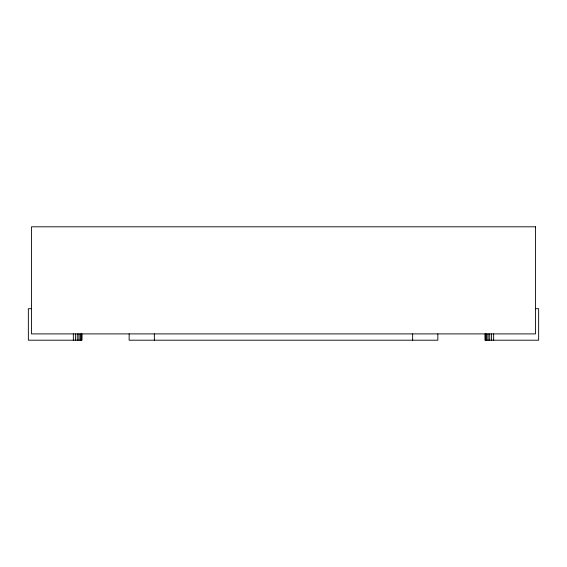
<?xml version="1.0" encoding="UTF-8"?>
<svg xmlns="http://www.w3.org/2000/svg" width="567" height="567" viewBox="0 0 567 567"><rect width="100%" height="100%" fill="white"/><g stroke="black" fill="none" stroke-linecap="round" stroke-linejoin="round"><path stroke-width="0.85" d="M31.497 308.703L28.35 308.703L28.35 340.2L81.903 340.2L81.903 333.899M535.503 308.703L538.65 308.703L538.65 340.2L485.097 340.2L485.097 333.899M493.651 333.899L493.651 340.2M491.589 333.899L491.589 340.2M489.732 333.899L489.732 340.2M488.13 333.899L488.13 340.2M486.833 333.899L486.833 340.2M485.876 333.899L485.876 340.2M485.295 333.899L485.295 340.2M437.852 333.899L437.852 340.2L129.148 340.2L129.148 333.899M412.648 333.899L412.648 340.2M154.352 333.899L154.352 340.2M81.705 333.899L81.705 340.2M81.124 333.899L81.124 340.2M80.167 333.899L80.167 340.2M78.87 333.899L78.87 340.2M77.268 333.899L77.268 340.2M75.411 333.899L75.411 340.2M73.349 333.899L73.349 340.2M535.503 226.8L31.497 226.8L31.497 333.899L535.503 333.899L535.503 226.8"/></g></svg>
